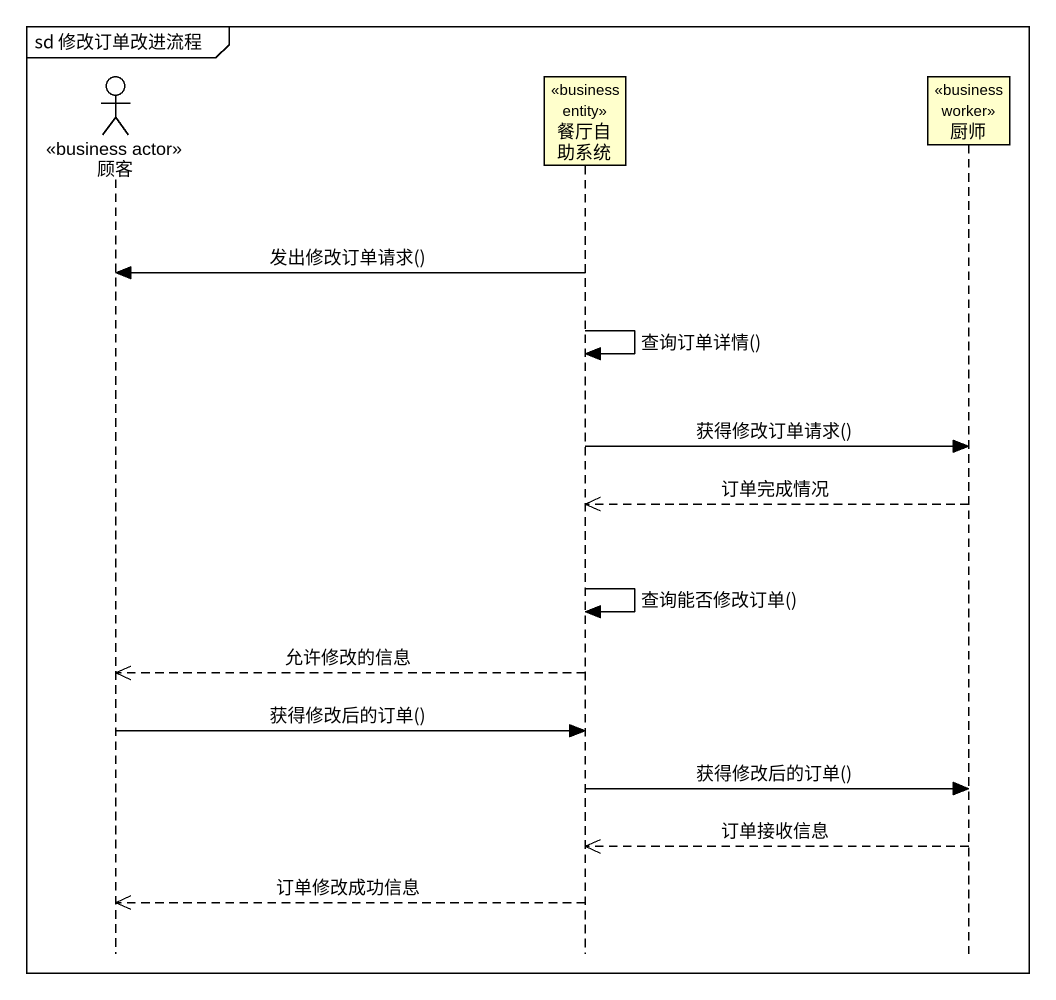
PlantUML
@startuml
mainframe sd 修改订单改进流程
hide footbox
actor 顾客 <<business actor>>
participant 餐厅自助系统 <<business entity>>
participant 厨师 <<business worker>>

餐厅自助系统 -> 顾客 : 发出修改订单请求()
餐厅自助系统 -> 餐厅自助系统 : 查询订单详情()
餐厅自助系统 -> 厨师 : 获得修改订单请求()
厨师 -->> 餐厅自助系统 : 订单完成情况
餐厅自助系统 -> 餐厅自助系统 : 查询能否修改订单()
餐厅自助系统 -->> 顾客 : 允许修改的信息
顾客 -> 餐厅自助系统 : 获得修改后的订单()
餐厅自助系统 -> 厨师 : 获得修改后的订单()
厨师 -->> 餐厅自助系统 : 订单接收信息
餐厅自助系统 -->> 顾客 : 订单修改成功信息
@enduml
